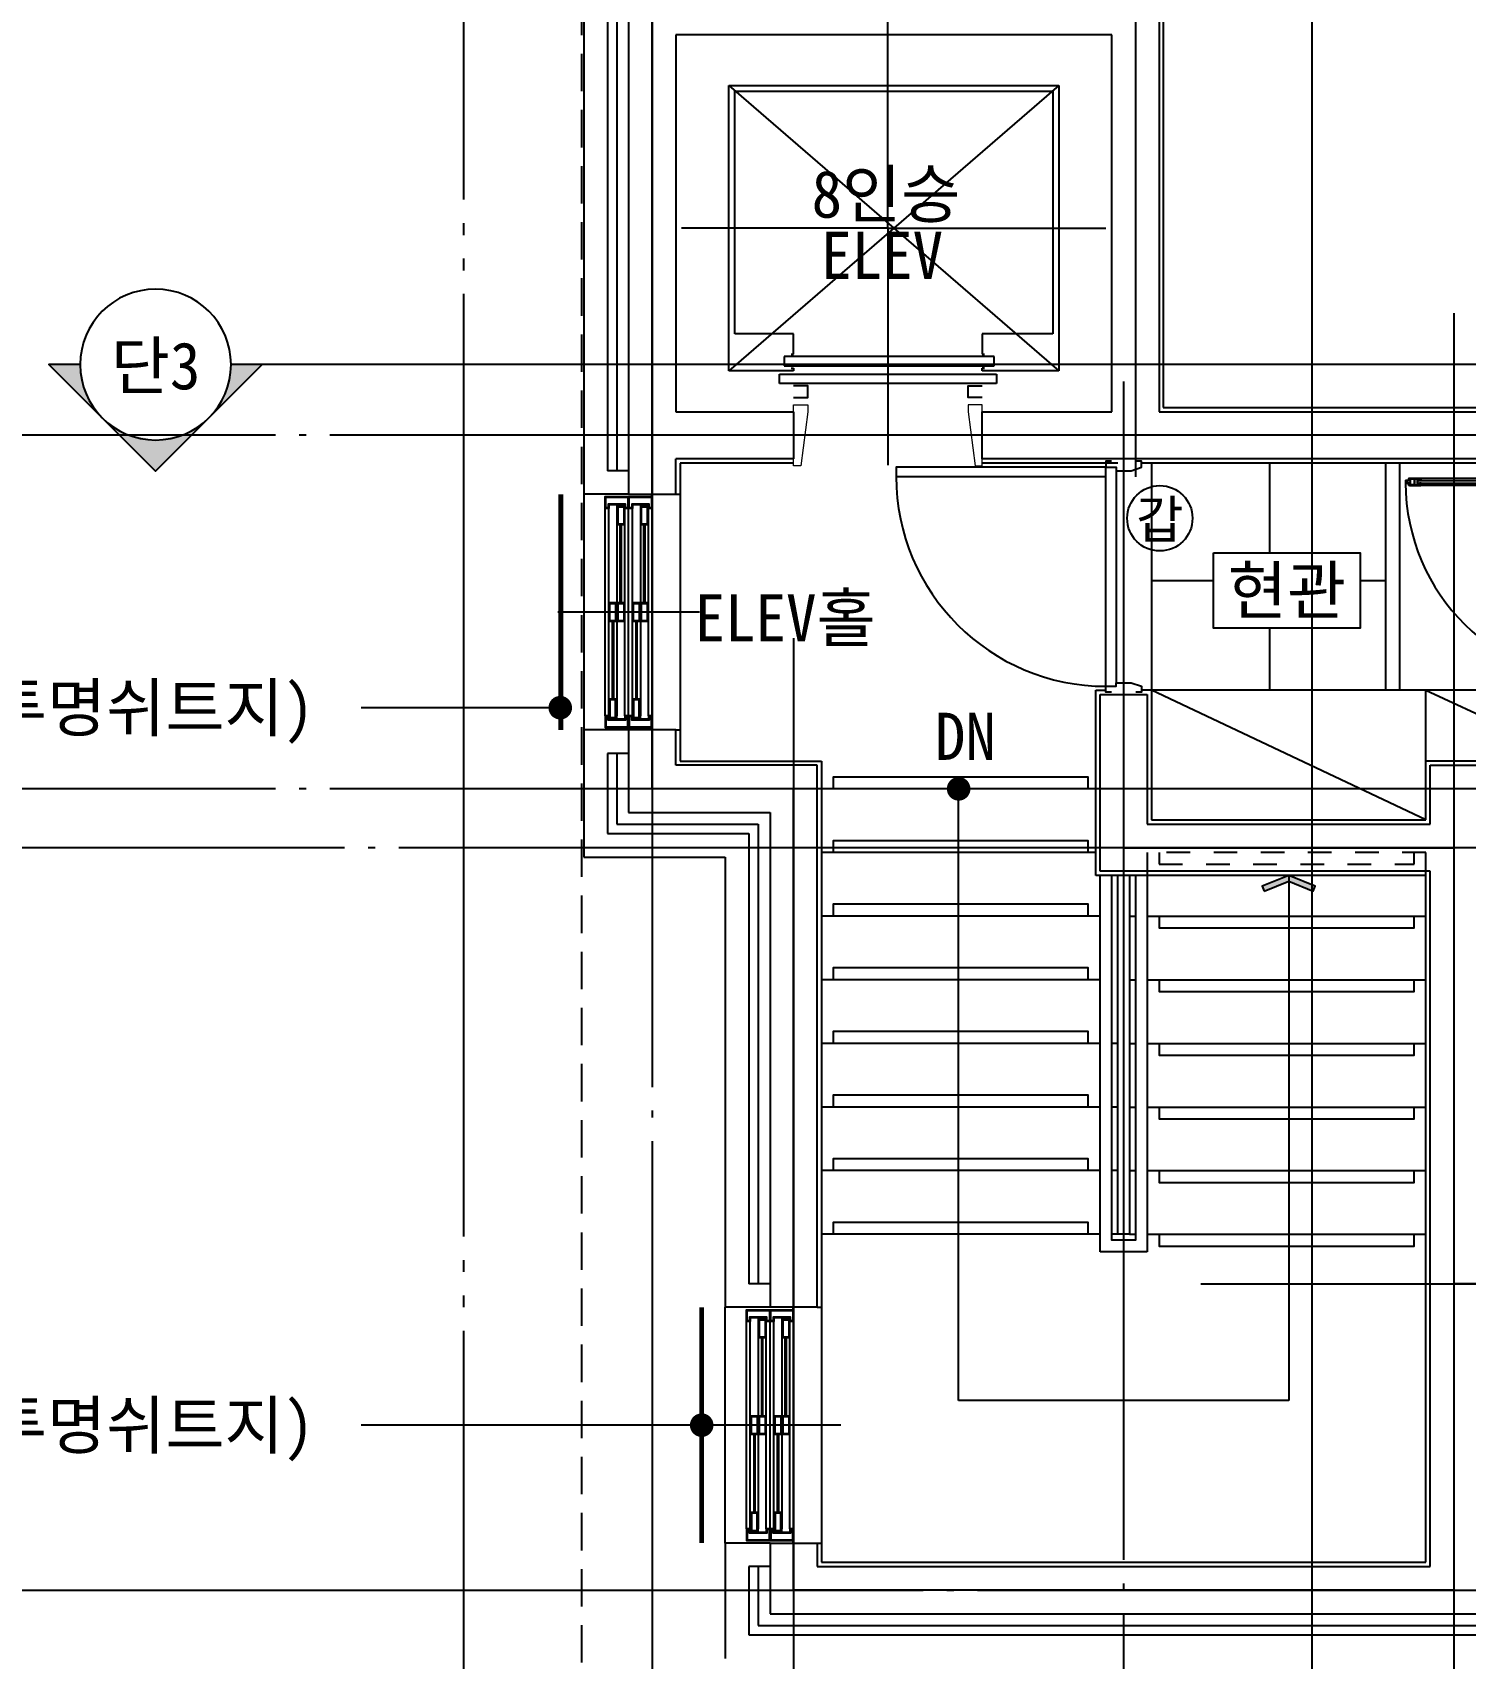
# Model space of a CAD drawing. Header units: millimetres. Extents: x 0 to 42050, y 0 to 29700.
# Drawn here: x 9407 to 15485, y 12464 to 19363 of the extents above; entities that cross this region are included whole.
import ezdxf
from ezdxf.enums import TextEntityAlignment as Align

# ---------------------------------------------------------------- set-up
doc = ezdxf.new("R2010")
doc.units = ezdxf.units.MM
doc.header["$LTSCALE"] = 100
for name, pattern in [('CEN', [52.3, 50, -1, 0.3, -1]), ('DIV', [44, 40, -1, 0.5, -1, 0.5, -1]), ('HID', [2, 1, -1]), ('HIDDEN', [2, 1, -1]), ('HIDDEN2', [4.7625, 3.175, -1.5875])]:
    doc.linetypes.add(name, pattern=pattern)
for name, color, linetype in [('1-세부분할', 6, 'Continuous'), ('2SEC', 2, 'Continuous'), ('CEN', 1, 'CEN'), ('COL', 2, 'Continuous'), ('COR', 4, 'Continuous'), ('DOOR', 4, 'Continuous'), ('DOOR-S', 3, 'Continuous'), ('ELE-2', 8, 'Continuous'), ('ETC', 6, 'Continuous'), ('FIN', 6, 'Continuous'), ('HAT', 8, 'Continuous'), ('LAND', 2, 'DIV'), ('ms_sb-건축한계선', 5, 'HIDDEN'), ('RXANNOT', 6, 'Continuous'), ('RXDOOR', 6, 'Continuous'), ('RXLEADER', 7, 'Continuous'), ('TEXT', 3, 'Continuous'), ('WAL', 3, 'Continuous'), ('WID', 4, 'Continuous'), ('WID-S', 3, 'Continuous'), ('글씨', 3, 'Continuous'), ('단열재', 8, 'Continuous'), ('마감선', 8, 'Continuous'), ('해치-1', 8, 'Continuous')]:
    doc.layers.add(name, color=color, linetype=linetype)
doc.layers.add('_ELEV', color=4, linetype='Continuous', lineweight=0)
doc.layers.add('DEFPOINT', color=171, linetype='Continuous', plot=False)
doc.styles.add('굴림체', font='')
doc.styles.get('굴림체').set_extended_font_data('GulimChe')

# ---------------------------------------------------------------- blocks, each defined once
blk = doc.blocks.new('1000문WELKJWLT')
at = {"layer": 'RXDOOR'}
blk.add_lwpolyline([(485, 0), (485, 890), (445, 890), (445, 0)], close=True, dxfattribs=at)
for points in [[(-470, -24), (-470, 0), (-445, 0), (-445, -43), (-430, -43), (-430, -107), (-445, -150), (-470, -150), (-470, -126)], [(510, -24), (510, 0), (485, 0), (485, -43), (470, -43), (470, -107), (485, -150), (510, -150), (510, -126)]]:
    blk.add_lwpolyline(points, dxfattribs=at)
at = {"layer": 'RXDOOR', "color": 7}
blk.add_arc((445, 0), 890, 90, 180, dxfattribs=at)
at = {"layer": '해치-1'}
for p, q in [((-445, 0), (445, 0)), ((470, -43), (-430, -43))]:
    blk.add_line(p, q, dxfattribs=at)
blk = doc.blocks.new('ertkjelrky')
at = {"layer": 'LAND'}
blk.add_lwpolyline([(17000, -3535.5), (13464.5, 0), (0, 0), (0, -15435.6), (0, -16083), (17000, -16083)], close=True, dxfattribs=at)
at = {"layer": 'ms_sb-건축한계선', "linetype": 'HIDDEN2', "ltscale": 0.5}
blk.add_lwpolyline([(500, -1000), (500, -15583), (16000, -15583)], dxfattribs=at)
blk = doc.blocks.new('*B69', base_point=(12245.2, 13453.7))
at = {"layer": 'RXLEADER', "color": 6}
blk.add_lwpolyline([(12195.2, 13453.7), (10800.9, 13453.7)], dxfattribs=at)
at = {"layer": 'RXLEADER', "color": 6, "const_width": 50}
blk.add_lwpolyline([(12270.2, 13453.7, 1), (12220.2, 13453.7, 1)], format="xyb", close=True, dxfattribs=at)
at = {"layer": 'RXANNOT', "color": 3, "style": '굴림체'}
blk.add_text('차면시설(불투명쉬트지)', height=200, dxfattribs=at).set_placement((10600.9, 13453.7), align=Align.MIDDLE_RIGHT)
blk = doc.blocks.new('*B70', base_point=(11645.2, 16498))
at = {"layer": 'RXLEADER', "color": 6}
blk.add_lwpolyline([(11595.2, 16498), (10800.9, 16498)], dxfattribs=at)
at = {"layer": 'RXLEADER', "color": 6, "const_width": 50}
blk.add_lwpolyline([(11670.2, 16498, 1), (11620.2, 16498, 1)], format="xyb", close=True, dxfattribs=at)
at = {"layer": 'RXANNOT', "color": 3, "style": '굴림체'}
blk.add_text('차면시설(불투명쉬트지)', height=200, dxfattribs=at).set_placement((10600.9, 16498), align=Align.MIDDLE_RIGHT)
blk = doc.blocks.new('sdfsfxvc')
at = {"layer": 'ELE-2'}
for p, q in [((76685.2, 13013.7), (76685.2, 13893.7)), ((76701.2, 13013.7), (76701.2, 13893.7)), ((76735.2, 13893.7), (76735.2, 13013.7)), ((76769.2, 13013.7), (76769.2, 13893.7)), ((76785.2, 13013.7), (76785.2, 13893.7)), ((76785.2, 13013.7), (76785.2, 13893.7)), ((76801.2, 13013.7), (76801.2, 13893.7)), ((76835.2, 13893.7), (76835.2, 13013.7)), ((76869.2, 13013.7), (76869.2, 13893.7)), ((76885.2, 13013.7), (76885.2, 13893.7)), ((77085.2, 13453.7), (76485.2, 13453.7))]:
    blk.add_line(p, q, dxfattribs=at)
at = {"layer": 'FIN'}
for centre in [(76888, 13948.7), (76888, 12958.7)]:
    blk.add_arc(centre, 5.74, 119.36498, 240.63502, dxfattribs=at)
at = {"layer": 'WID'}
for p, q in [((76749.7, 13493.7), (76749.7, 13823.7)), ((76754.7, 13493.7), (76754.7, 13823.7)), ((76849.7, 13493.7), (76849.7, 13823.7)), ((76854.7, 13493.7), (76854.7, 13823.7)), ((76715.7, 13413.7), (76715.7, 13083.7)), ((76720.7, 13413.7), (76720.7, 13083.7)), ((76815.7, 13413.7), (76815.7, 13083.7)), ((76820.7, 13413.7), (76820.7, 13083.7))]:
    blk.add_line(p, q, dxfattribs=at)
at = {"layer": 'WID-S'}
for p, q in [((76735.2, 13908.7), (76735.2, 13893.7)), ((76835.2, 13908.7), (76835.2, 13893.7)), ((76735.2, 12998.7), (76735.2, 13013.7)), ((76835.2, 12998.7), (76835.2, 13013.7))]:
    blk.add_line(p, q, dxfattribs=at)
for points in [[(76701.2, 13893.7), (76685.2, 13893.7), (76685.2, 13893.7), (76685.2, 13893.7), (76685.2, 13893.7), (76685.2, 13893.7), (76685.2, 13943.7), (76685.2, 13943.7), (76685.2, 13943.7), (76685.2, 13943.7), (76685.2, 13943.7), (76785.2, 13943.7), (76785.2, 13893.7), (76769.2, 13893.7), (76769.2, 13908.7), (76701.2, 13908.7)], [(76698.2, 13896.7), (76688.2, 13896.7), (76688.2, 13896.7), (76688.2, 13896.7), (76688.2, 13896.7), (76688.2, 13896.7), (76688.2, 13940.7), (76688.2, 13940.7), (76688.2, 13940.7), (76688.2, 13940.7), (76688.2, 13940.7), (76782.2, 13940.7), (76782.2, 13896.7), (76772.2, 13896.7), (76772.2, 13911.7), (76698.2, 13911.7)], [(76801.2, 13893.7), (76785.2, 13893.7), (76785.2, 13893.7), (76785.2, 13893.7), (76785.2, 13893.7), (76785.2, 13893.7), (76785.2, 13943.7), (76785.2, 13943.7), (76785.2, 13943.7), (76785.2, 13943.7), (76785.2, 13943.7), (76885.2, 13943.7), (76885.2, 13893.7), (76869.2, 13893.7), (76869.2, 13908.7), (76801.2, 13908.7)], [(76798.2, 13896.7), (76788.2, 13896.7), (76788.2, 13896.7), (76788.2, 13896.7), (76788.2, 13896.7), (76788.2, 13896.7), (76788.2, 13940.7), (76788.2, 13940.7), (76788.2, 13940.7), (76788.2, 13940.7), (76788.2, 13940.7), (76882.2, 13940.7), (76882.2, 13896.7), (76872.2, 13896.7), (76872.2, 13911.7), (76798.2, 13911.7)], [(76767.2, 13823.7), (76737.2, 13823.7), (76737.2, 13903.7), (76767.2, 13903.7)], [(76764.2, 13826.7), (76740.2, 13826.7), (76740.2, 13900.7), (76764.2, 13900.7)], [(76867.2, 13823.7), (76837.2, 13823.7), (76837.2, 13903.7), (76867.2, 13903.7)], [(76864.2, 13826.7), (76840.2, 13826.7), (76840.2, 13900.7), (76864.2, 13900.7)], [(76733.2, 13413.7), (76703.2, 13413.7), (76703.2, 13493.7), (76733.2, 13493.7)], [(76730.2, 13416.7), (76706.2, 13416.7), (76706.2, 13490.7), (76730.2, 13490.7)], [(76767.2, 13413.7), (76737.2, 13413.7), (76737.2, 13493.7), (76767.2, 13493.7)], [(76764.2, 13416.7), (76740.2, 13416.7), (76740.2, 13490.7), (76764.2, 13490.7)], [(76833.2, 13413.7), (76803.2, 13413.7), (76803.2, 13493.7), (76833.2, 13493.7)], [(76830.2, 13416.7), (76806.2, 13416.7), (76806.2, 13490.7), (76830.2, 13490.7)], [(76867.2, 13413.7), (76837.2, 13413.7), (76837.2, 13493.7), (76867.2, 13493.7)], [(76864.2, 13416.7), (76840.2, 13416.7), (76840.2, 13490.7), (76864.2, 13490.7)], [(76733.2, 13083.7), (76703.2, 13083.7), (76703.2, 13003.7), (76733.2, 13003.7)], [(76730.2, 13080.7), (76706.2, 13080.7), (76706.2, 13006.7), (76730.2, 13006.7)], [(76833.2, 13083.7), (76803.2, 13083.7), (76803.2, 13003.7), (76833.2, 13003.7)], [(76830.2, 13080.7), (76806.2, 13080.7), (76806.2, 13006.7), (76830.2, 13006.7)], [(76701.2, 13013.7), (76685.2, 13013.7), (76685.2, 13013.7), (76685.2, 13013.7), (76685.2, 13013.7), (76685.2, 13013.7), (76685.2, 12963.7), (76685.2, 12963.7), (76685.2, 12963.7), (76685.2, 12963.7), (76685.2, 12963.7), (76785.2, 12963.7), (76785.2, 13013.7), (76769.2, 13013.7), (76769.2, 12998.7), (76701.2, 12998.7)], [(76698.2, 13010.7), (76688.2, 13010.7), (76688.2, 13010.7), (76688.2, 13010.7), (76688.2, 13010.7), (76688.2, 13010.7), (76688.2, 12966.7), (76688.2, 12966.7), (76688.2, 12966.7), (76688.2, 12966.7), (76688.2, 12966.7), (76782.2, 12966.7), (76782.2, 13010.7), (76772.2, 13010.7), (76772.2, 12995.7), (76698.2, 12995.7)], [(76801.2, 13013.7), (76785.2, 13013.7), (76785.2, 13013.7), (76785.2, 13013.7), (76785.2, 13013.7), (76785.2, 13013.7), (76785.2, 12963.7), (76785.2, 12963.7), (76785.2, 12963.7), (76785.2, 12963.7), (76785.2, 12963.7), (76885.2, 12963.7), (76885.2, 13013.7), (76869.2, 13013.7), (76869.2, 12998.7), (76801.2, 12998.7)], [(76798.2, 13010.7), (76788.2, 13010.7), (76788.2, 13010.7), (76788.2, 13010.7), (76788.2, 13010.7), (76788.2, 13010.7), (76788.2, 12966.7), (76788.2, 12966.7), (76788.2, 12966.7), (76788.2, 12966.7), (76788.2, 12966.7), (76882.2, 12966.7), (76882.2, 13010.7), (76872.2, 13010.7), (76872.2, 12995.7), (76798.2, 12995.7)]]:
    blk.add_lwpolyline(points, close=True, dxfattribs=at)
blk = doc.blocks.new('단면표시')
at = {"layer": '2SEC', "color": 2}
blk.add_lwpolyline([(54172.2, 16193.6), (54061.8, 16193.6), (54438.9, 16570.7), (54816, 16193.6), (54705.6, 16193.6)], dxfattribs=at)
blk.add_circle((54438.9, 16193.6), 266.7, dxfattribs=at)
for points in [[(54438.9, 16460.3), (54438.9, 16570.7), (54336.9, 16440), (54250.4, 16382.2)], [(54438.9, 16460.3), (54438.9, 16570.7), (54541, 16440), (54627.5, 16382.2)], [(54172.2, 16193.6), (54061.8, 16193.6), (54192.5, 16295.6), (54250.4, 16382.2)], [(54705.6, 16193.6), (54816, 16193.6), (54685.3, 16295.6), (54627.5, 16382.2)]]:
    blk.add_solid(points, dxfattribs=at)
blk = doc.blocks.new('eksdua')
at = {"layer": '2SEC'}
blk.add_line((15176.1, 0), (-4586.6, 0), dxfattribs=at)
blk.add_lwpolyline([(0, -12097.9), (0, 7164.8), (-479.4, 7164.8), (0, 6930.1)], dxfattribs=at)
at = {"layer": '2SEC', "xscale": -1.200000000004365, "yscale": 1.200000000000727, "zscale": 1.199999999999999, "rotation": 180}
blk.add_blockref('단면표시', (-70233.3, 19432.3), dxfattribs=at)
at = {"layer": 'RXANNOT', "color": 3, "style": '굴림체'}
blk.add_text('단3', height=200, dxfattribs=at).set_placement((-4906.6, 0), align=Align.MIDDLE)

msp = doc.modelspace()

# ---------------------------------------------------------------- hatches: boundary and pattern name
at = {"layer": 'ETC'}
msp.add_hatch(color=256, dxfattribs=at).paths.add_polyline_path([(14839.4, 15719.8), (14847.7, 15740.7), (14735.2, 15785.7), (14622.7, 15740.7), (14631.1, 15719.8), (14735.2, 15761.5)])

# ---------------------------------------------------------------- linework, layer by layer
for p, q in [((15967.2, 16571.7), (14153.2, 16571.7)), ((15317.2, 16021.7), (14153.2, 16571.7)), ((15317.2, 16271.7), (15317.2, 16571.7)), ((15317.2, 16571.7), (15967.2, 16271.7))]:
    msp.add_line(p, q)
msp.add_lwpolyline([(12035.2, 19453.7), (14085.2, 19453.7), (14085.2, 17653.7), (14035.2, 17653.7), (14035.2, 15903.7), (15435.2, 15903.7), (15435.2, 14053.7)])
at = {"color": 10, "linetype": 'HID', "const_width": 20}
for points in [[(11647.7, 16403.7), (11647.7, 17403.7)], [(12245.2, 12953.7), (12245.2, 13953.7)]]:
    msp.add_lwpolyline(points, dxfattribs=at)
at = {"layer": '1-세부분할'}
for p, q in [((13035.2, 18532.7), (13035.2, 19538.7)), ((12360.2, 17926.7), (12360.2, 19138.7)), ((12360.2, 19138.7), (13760.2, 17926.7)), ((13760.2, 19138.7), (12360.2, 17926.7)), ((12360.2, 19138.7), (13760.2, 19138.7)), ((12385.2, 18083.7), (12385.2, 19113.7)), ((12385.2, 19113.7), (13735.2, 19113.7)), ((13735.2, 19113.7), (13735.2, 18083.7)), ((13760.2, 19138.7), (13760.2, 17926.7)), ((13035.2, 18532.7), (12160.2, 18532.7)), ((13035.2, 18532.7), (13035.2, 17526.7)), ((13035.2, 18532.7), (13960.2, 18532.7)), ((12635.2, 18083.7), (12385.2, 18083.7)), ((12635.2, 17998.7), (12635.2, 18083.7)), ((13435.2, 18083.7), (13435.2, 17998.7)), ((13735.2, 18083.7), (13435.2, 18083.7)), ((12595.2, 17988.7), (12595.2, 17948.7)), ((13485.2, 17988.7), (12595.2, 17988.7)), ((12595.2, 17948.7), (13485.2, 17948.7)), ((12625.2, 17998.7), (12635.2, 17998.7)), ((12625.2, 17938.7), (12635.2, 17938.7)), ((12635.2, 17938.7), (12635.2, 17926.7)), ((13435.2, 17998.7), (13445.2, 17998.7)), ((13435.2, 17938.7), (13445.2, 17938.7)), ((13445.2, 17938.7), (13435.2, 17938.7)), ((13435.2, 17926.7), (13435.2, 17938.7)), ((13485.2, 17948.7), (13485.2, 17988.7)), ((12635.2, 17926.7), (12360.2, 17926.7)), ((12575.2, 17873.7), (12575.2, 17913.7)), ((12575.2, 17913.7), (13495.2, 17913.7)), ((13495.2, 17873.7), (12575.2, 17873.7)), ((13760.2, 17926.7), (13435.2, 17926.7)), ((13495.2, 17913.7), (13495.2, 17873.7))]:
    msp.add_line(p, q, dxfattribs=at)
for points in [[(12635.2, 17813.7), (12695.2, 17813.7), (12695.2, 17863.7), (12635.2, 17863.7)], [(13435.2, 17813.7), (13375.2, 17813.7), (13375.2, 17863.7), (13435.2, 17863.7)]]:
    msp.add_lwpolyline(points, dxfattribs=at)
at = {"layer": '_ELEV'}
for points in [[(12635.2, 17783.7), (12695.2, 17783.7), (12695.2, 17753.7), (12665.2, 17523.7), (12635.2, 17523.7)], [(13435.2, 17783.7), (13375.2, 17783.7), (13375.2, 17753.7), (13405.2, 17523.7), (13435.2, 17523.7)]]:
    msp.add_lwpolyline(points, close=True, dxfattribs=at)
at = {"layer": 'CEN'}
for p, q in [((31357.6, 17653.7), (8185.2, 17653.7)), ((31357.6, 16153.7), (8185.2, 16153.7)), ((15960.4, 15903.7), (8185.2, 15903.7)), ((14361.9, 14053.7), (31357.6, 14053.7)), ((8185.2, 12753.7), (31357.6, 12753.7))]:
    msp.add_line(p, q, dxfattribs=at)
for points in [[(12035.2, 25118.5), (12035.2, 5302.5)], [(12035.2, 25118.5), (12035.2, 5302.5)], [(14085.2, 25118.5), (14085.2, 17477.6)], [(15435.2, 18172.2), (15435.2, 5302.5)], [(14035.2, 17882.2), (14035.2, 5302.5)], [(12635.2, 16792.7), (12635.2, 5302.5)]]:
    msp.add_lwpolyline(points, dxfattribs=at)
at = {"layer": 'COL'}
for p, q in [((11935.2, 21353.7), (11935.2, 17403.7)), ((14185.2, 19553.7), (14185.2, 17753.7)), ((13985.2, 19353.7), (12135.2, 19353.7)), ((12135.2, 19353.7), (12135.2, 17753.7)), ((13985.2, 17753.7), (13985.2, 19353.7)), ((12135.2, 17753.7), (12635.2, 17753.7)), ((12635.2, 17753.7), (12635.2, 17553.7)), ((13435.2, 17553.7), (13435.2, 17753.7)), ((13435.2, 17753.7), (13985.2, 17753.7)), ((14185.2, 17753.7), (16560.2, 17753.7)), ((12635.2, 17553.7), (12135.2, 17553.7)), ((12135.2, 17403.7), (12135.2, 17553.7)), ((16560.2, 17553.7), (13435.2, 17553.7)), ((11935.2, 17403.7), (12135.2, 17403.7)), ((13935.2, 15803.7), (13935.2, 16553.7)), ((13935.2, 16553.7), (14135.2, 16553.7)), ((14135.2, 16553.7), (14135.2, 16003.7)), ((12135.2, 16403.7), (11935.2, 16403.7)), ((11935.2, 16403.7), (11935.2, 16053.7)), ((12135.2, 16253.7), (12135.2, 16403.7)), ((12735.2, 16253.7), (12135.2, 16253.7)), ((12735.2, 13953.7), (12735.2, 16253.7)), ((15335.2, 16003.7), (15335.2, 16253.7)), ((15335.2, 16253.7), (16285.2, 16253.7)), ((11935.2, 16053.7), (12535.2, 16053.7)), ((12535.2, 16053.7), (12535.2, 13953.7)), ((14135.2, 16003.7), (15335.2, 16003.7)), ((15335.2, 15803.7), (13935.2, 15803.7)), ((15335.2, 12853.7), (15335.2, 15803.7)), ((12735.2, 13953.7), (12535.2, 13953.7)), ((12535.2, 12953.7), (12735.2, 12953.7)), ((12535.2, 12953.7), (12535.2, 12653.7)), ((12735.2, 12953.7), (12735.2, 12853.7)), ((12735.2, 12853.7), (15335.2, 12853.7)), ((12535.2, 12653.7), (16360.2, 12653.7))]:
    msp.add_line(p, q, dxfattribs=at)
at = {"layer": 'COR'}
for p, q in [((13917.2, 16153.7), (12753.2, 16153.7)), ((13917.2, 15883.7), (12753.2, 15883.7)), ((14135.2, 15883.7), (14135.2, 15803.7)), ((15317.2, 15785.7), (15317.2, 15883.7)), ((14135.2, 15803.7), (14135.2, 14188.7)), ((13935.2, 14188.7), (13935.2, 15785.7)), ((13935.2, 15613.7), (12753.2, 15613.7)), ((14060.2, 15613.7), (14085.2, 15613.7)), ((14135.2, 15613.7), (15317.2, 15613.7)), ((13935.2, 15343.7), (12753.2, 15343.7)), ((14060.2, 15343.7), (14085.2, 15343.7)), ((14135.2, 15343.7), (15317.2, 15343.7)), ((13935.2, 15073.7), (12753.2, 15073.7)), ((14010.2, 15073.7), (13985.2, 15073.7)), ((14060.2, 15073.7), (14085.2, 15073.7)), ((14135.2, 15073.7), (15317.2, 15073.7)), ((13935.2, 14803.7), (12753.2, 14803.7)), ((14010.2, 14803.7), (13985.2, 14803.7)), ((14060.2, 14803.7), (14085.2, 14803.7)), ((14135.2, 14803.7), (15317.2, 14803.7)), ((13935.2, 14533.7), (12753.2, 14533.7)), ((14010.2, 14533.7), (13985.2, 14533.7)), ((14060.2, 14533.7), (14085.2, 14533.7)), ((14135.2, 14533.7), (15317.2, 14533.7)), ((13935.2, 14263.7), (12753.2, 14263.7)), ((14010.2, 14263.7), (13985.2, 14263.7)), ((14060.2, 14263.7), (14085.2, 14263.7)), ((14135.2, 14263.7), (15317.2, 14263.7)), ((14135.2, 14188.7), (13935.2, 14188.7))]:
    msp.add_line(p, q, dxfattribs=at)
at = {"layer": 'COR', "linetype": 'HID'}
msp.add_line((15317.2, 15883.7), (14135.2, 15883.7), dxfattribs=at)
at = {"layer": 'COR'}
for points in [[(14085.2, 15785.7), (14085.2, 14238.7), (13985.2, 14238.7), (13985.2, 15785.7)], [(14060.2, 15785.7), (14060.2, 14263.7), (14010.2, 14263.7), (14010.2, 15785.7)]]:
    msp.add_lwpolyline(points, dxfattribs=at)
at = {"layer": 'DEFPOINT'}
msp.add_lwpolyline([(26835.2, 17653.7), (25335.2, 17653.7), (25335.2, 14053.7), (15435.2, 14053.7), (15435.2, 12753.7), (12635.2, 12753.7), (12635.2, 16153.7), (12035.2, 16153.7), (12035.2, 21253.7), (24035.2, 21253.7), (26835.2, 18453.7)], close=True, dxfattribs=at)
at = {"layer": 'DOOR'}
for p, q in [((15282.7, 17462.2), (16072.7, 17462.2)), ((15282.7, 17450.2), (16072.7, 17450.2))]:
    msp.add_line(p, q, dxfattribs=at)
msp.add_arc((16085.2, 17456.2), 854.5, 180.28183, 270, dxfattribs=at)
at = {"layer": 'DOOR-S'}
for points in [[(15250.7, 17462.2), (15232.7, 17462.2, 0.414214), (15230.7, 17460.2), (15230.7, 17458.2), (15231.7, 17458.2), (15231.7, 17458.2, -0.414214), (15233.7, 17460.2), (15234.7, 17460.2), (15234.7, 17452.2), (15233.7, 17452.2, -0.414214), (15231.7, 17454.2), (15230.7, 17454.2), (15230.7, 17452.2, 0.414214), (15232.7, 17450.2), (15250.7, 17450.2)], [(15290.7, 17448.7), (15296.2, 17448.7), (15296.2, 17443.2, -0.414214), (15295.7, 17442.7), (15247.7, 17442.7, -0.414214), (15244.2, 17446.2), (15244.2, 17448.7), (15249.7, 17448.7), (15249.7, 17450.2), (15242.7, 17450.2), (15242.7, 17446.2, 0.414214), (15247.7, 17441.2), (15295.7, 17441.2, 0.414214), (15297.7, 17443.2), (15297.7, 17450.2), (15290.7, 17450.2), (15290.7, 17447.7), (15295.2, 17447.7), (15295.2, 17443.7), (15282.7, 17443.7), (15282.7, 17447.7), (15287.7, 17447.7), (15287.7, 17448.7), (15282.7, 17448.7), (15282.7, 17463.7), (15287.7, 17463.7), (15287.7, 17464.7), (15282.7, 17464.7), (15282.7, 17468.7), (15295.2, 17468.7), (15295.2, 17464.7), (15290.7, 17464.7), (15290.7, 17462.2), (15297.7, 17462.2), (15297.7, 17469.2, 0.414214), (15295.7, 17471.2), (15247.7, 17471.2, 0.414214), (15242.7, 17466.2), (15242.7, 17462.2), (15249.7, 17462.2), (15249.7, 17463.7), (15244.2, 17463.7), (15244.2, 17466.2, -0.414214), (15247.7, 17469.7), (15295.7, 17469.7, -0.414214), (15296.2, 17469.2), (15296.2, 17463.7), (15290.7, 17463.7)], [(15248.7, 17463.7), (15248.7, 17464.7), (15245.2, 17464.7), (15245.2, 17466.2, -0.414214), (15247.7, 17468.7), (15267.7, 17468.7), (15267.7, 17443.7), (15247.7, 17443.7, -0.414214), (15245.2, 17446.2), (15245.2, 17447.7), (15248.7, 17447.7), (15248.7, 17448.7)]]:
    msp.add_lwpolyline(points, format="xyb", dxfattribs=at)
for points in [[(15250.7, 17460.2), (15236.7, 17460.2), (15236.7, 17452.2), (15250.7, 17452.2)], [(15231.7, 17454.2), (15231.7, 17454.2)]]:
    msp.add_lwpolyline(points, dxfattribs=at)
for points in [[(15247.7, 17467.7), (15250.7, 17467.7), (15250.7, 17444.7), (15247.7, 17444.7), (15247.7, 17443.7), (15251.7, 17443.7), (15251.7, 17468.7), (15247.7, 17468.7)], [(15281.7, 17468.7), (15268.7, 17468.7), (15268.7, 17443.7), (15281.7, 17443.7)]]:
    msp.add_lwpolyline(points, close=True, dxfattribs=at)
at = {"layer": 'ELE-2'}
for p, q in [((16059.7, 17471.2), (15295.7, 17471.2)), ((11745.2, 17403.7), (11745.2, 16403.7)), ((16059.7, 17441.2), (15295.7, 17441.2)), ((11835.2, 16463.7), (11835.2, 17343.7)), ((11851.2, 16463.7), (11851.2, 17343.7)), ((11885.2, 17343.7), (11885.2, 16463.7)), ((11919.2, 16463.7), (11919.2, 17343.7)), ((11935.2, 16463.7), (11935.2, 17343.7)), ((11935.2, 16463.7), (11935.2, 17343.7)), ((11951.2, 16463.7), (11951.2, 17343.7)), ((11985.2, 17343.7), (11985.2, 16463.7)), ((12019.2, 16463.7), (12019.2, 17343.7)), ((12035.2, 16463.7), (12035.2, 17343.7)), ((12235.2, 16903.7), (11635.2, 16903.7)), ((12345.2, 12953.7), (12345.2, 13953.7))]:
    msp.add_line(p, q, dxfattribs=at)
for points in [[(13885.2, 16153.7), (13885.2, 16203.7), (12803.2, 16203.7), (12803.2, 16153.7)], [(13885.2, 15883.7), (13885.2, 15933.7), (12803.2, 15933.7), (12803.2, 15883.7)], [(13885.2, 15613.7), (13885.2, 15663.7), (12803.2, 15663.7), (12803.2, 15613.7)], [(14185.2, 15613.7), (14185.2, 15563.7), (15267.2, 15563.7), (15267.2, 15613.7)], [(13885.2, 15343.7), (13885.2, 15393.7), (12803.2, 15393.7), (12803.2, 15343.7)], [(14185.2, 15343.7), (14185.2, 15293.7), (15267.2, 15293.7), (15267.2, 15343.7)], [(13885.2, 15073.7), (13885.2, 15123.7), (12803.2, 15123.7), (12803.2, 15073.7)], [(14185.2, 15073.7), (14185.2, 15023.7), (15267.2, 15023.7), (15267.2, 15073.7)], [(13885.2, 14803.7), (13885.2, 14853.7), (12803.2, 14853.7), (12803.2, 14803.7)], [(14185.2, 14803.7), (14185.2, 14753.7), (15267.2, 14753.7), (15267.2, 14803.7)], [(13885.2, 14533.7), (13885.2, 14583.7), (12803.2, 14583.7), (12803.2, 14533.7)], [(14185.2, 14533.7), (14185.2, 14483.7), (15267.2, 14483.7), (15267.2, 14533.7)], [(13885.2, 14263.7), (13885.2, 14313.7), (12803.2, 14313.7), (12803.2, 14263.7)], [(14185.2, 14263.7), (14185.2, 14213.7), (15267.2, 14213.7), (15267.2, 14263.7)]]:
    msp.add_lwpolyline(points, dxfattribs=at)
at = {"layer": 'ELE-2', "linetype": 'HID'}
msp.add_lwpolyline([(14185.2, 15883.7), (14185.2, 15833.7), (15267.2, 15833.7), (15267.2, 15883.7)], dxfattribs=at)
at = {"layer": 'ETC'}
for p, q in [((13335.2, 13558.7), (13335.2, 16153.7)), ((14735.2, 15785.7), (14735.2, 13558.7)), ((14735.2, 13558.7), (13335.2, 13558.7))]:
    msp.add_line(p, q, dxfattribs=at)
at = {"layer": 'ETC', "color": 6}
msp.add_lwpolyline([(14417, 17155.7), (15038.3, 17155.7), (15038.3, 16835.7), (14417, 16835.7)], close=True, dxfattribs=at)
at = {"layer": 'ETC', "const_width": 50}
msp.add_lwpolyline([(13310.2, 16153.7, -1), (13360.2, 16153.7, -1)], format="xyb", close=True, dxfattribs=at)
at = {"layer": 'ETC'}
msp.add_lwpolyline([(14631.1, 15719.8), (14735.2, 15761.5), (14839.4, 15719.8), (14847.7, 15740.7), (14735.2, 15785.7), (14622.7, 15740.7)], close=True, dxfattribs=at)
at = {"layer": 'FIN'}
for centre, radius, start, end in [((12038, 17398.7), 5.74, 119.36498, 240.63502), ((12037.9, 16408.7), 5.67, 118.07249, 241.92751)]:
    msp.add_arc(centre, radius, start, end, dxfattribs=at)
at = {"layer": 'HAT'}
for p, q in [((15147.2, 16571.7), (15147.2, 17535.7)), ((15207.2, 16571.7), (15207.2, 17535.7)), ((14035.2, 17403.7), (14036, 17403.7))]:
    msp.add_line(p, q, dxfattribs=at)
at = {"layer": 'RXANNOT'}
msp.add_circle((14188.7, 17301.6), 138.5, dxfattribs=at)
at = {"layer": 'WAL'}
for p, q in [((11745.2, 21543.7), (11745.2, 17403.7)), ((11845.2, 21443.7), (11845.2, 17503.7)), ((11935.2, 17503.7), (11845.2, 17503.7)), ((11935.2, 17403.7), (11745.2, 17403.7)), ((11745.2, 16403.7), (11745.2, 15863.7)), ((11935.2, 16403.7), (11745.2, 16403.7)), ((11845.2, 16303.7), (11845.2, 15963.7)), ((11935.2, 16303.7), (11845.2, 16303.7)), ((11845.2, 15963.7), (12445.2, 15963.7)), ((12445.2, 15963.7), (12445.2, 14053.7)), ((11745.2, 15863.7), (12345.2, 15863.7)), ((12345.2, 15863.7), (12345.2, 13953.7)), ((12535.2, 14053.7), (12445.2, 14053.7)), ((12535.2, 13953.7), (12345.2, 13953.7)), ((12345.2, 12953.7), (12345.2, 12463.7)), ((12535.2, 12953.7), (12345.2, 12953.7)), ((12445.2, 12853.7), (12445.2, 12563.7)), ((12535.2, 12853.7), (12445.2, 12853.7)), ((12445.2, 12563.7), (16260.2, 12563.7))]:
    msp.add_line(p, q, dxfattribs=at)
at = {"layer": 'WID'}
for p, q in [((11899.7, 16943.7), (11899.7, 17273.7)), ((11904.7, 16943.7), (11904.7, 17273.7)), ((11999.7, 16943.7), (11999.7, 17273.7)), ((12004.7, 16943.7), (12004.7, 17273.7)), ((11865.7, 16863.7), (11865.7, 16533.7)), ((11870.7, 16863.7), (11870.7, 16533.7)), ((11965.7, 16863.7), (11965.7, 16533.7)), ((11970.7, 16863.7), (11970.7, 16533.7))]:
    msp.add_line(p, q, dxfattribs=at)
at = {"layer": 'WID-S'}
for p, q in [((11885.2, 17358.7), (11885.2, 17343.7)), ((11985.2, 17358.7), (11985.2, 17343.7)), ((11885.2, 16448.7), (11885.2, 16463.7)), ((11985.2, 16448.7), (11985.2, 16463.7))]:
    msp.add_line(p, q, dxfattribs=at)
for points in [[(11851.2, 17343.7), (11835.2, 17343.7), (11835.2, 17343.7), (11835.2, 17343.7), (11835.2, 17343.7), (11835.2, 17343.7), (11835.2, 17393.7), (11835.2, 17393.7), (11835.2, 17393.7), (11835.2, 17393.7), (11835.2, 17393.7), (11935.2, 17393.7), (11935.2, 17343.7), (11919.2, 17343.7), (11919.2, 17358.7), (11851.2, 17358.7)], [(11848.2, 17346.7), (11838.2, 17346.7), (11838.2, 17346.7), (11838.2, 17346.7), (11838.2, 17346.7), (11838.2, 17346.7), (11838.2, 17390.7), (11838.2, 17390.7), (11838.2, 17390.7), (11838.2, 17390.7), (11838.2, 17390.7), (11932.2, 17390.7), (11932.2, 17346.7), (11922.2, 17346.7), (11922.2, 17361.7), (11848.2, 17361.7)], [(11951.2, 17343.7), (11935.2, 17343.7), (11935.2, 17343.7), (11935.2, 17343.7), (11935.2, 17343.7), (11935.2, 17343.7), (11935.2, 17393.7), (11935.2, 17393.7), (11935.2, 17393.7), (11935.2, 17393.7), (11935.2, 17393.7), (12035.2, 17393.7), (12035.2, 17343.7), (12019.2, 17343.7), (12019.2, 17358.7), (11951.2, 17358.7)], [(11948.2, 17346.7), (11938.2, 17346.7), (11938.2, 17346.7), (11938.2, 17346.7), (11938.2, 17346.7), (11938.2, 17346.7), (11938.2, 17390.7), (11938.2, 17390.7), (11938.2, 17390.7), (11938.2, 17390.7), (11938.2, 17390.7), (12032.2, 17390.7), (12032.2, 17346.7), (12022.2, 17346.7), (12022.2, 17361.7), (11948.2, 17361.7)], [(11917.2, 17273.7), (11887.2, 17273.7), (11887.2, 17353.7), (11917.2, 17353.7)], [(11914.2, 17276.7), (11890.2, 17276.7), (11890.2, 17350.7), (11914.2, 17350.7)], [(12017.2, 17273.7), (11987.2, 17273.7), (11987.2, 17353.7), (12017.2, 17353.7)], [(12014.2, 17276.7), (11990.2, 17276.7), (11990.2, 17350.7), (12014.2, 17350.7)], [(11883.2, 16863.7), (11853.2, 16863.7), (11853.2, 16943.7), (11883.2, 16943.7)], [(11880.2, 16866.7), (11856.2, 16866.7), (11856.2, 16940.7), (11880.2, 16940.7)], [(11917.2, 16863.7), (11887.2, 16863.7), (11887.2, 16943.7), (11917.2, 16943.7)], [(11914.2, 16866.7), (11890.2, 16866.7), (11890.2, 16940.7), (11914.2, 16940.7)], [(11983.2, 16863.7), (11953.2, 16863.7), (11953.2, 16943.7), (11983.2, 16943.7)], [(11980.2, 16866.7), (11956.2, 16866.7), (11956.2, 16940.7), (11980.2, 16940.7)], [(12017.2, 16863.7), (11987.2, 16863.7), (11987.2, 16943.7), (12017.2, 16943.7)], [(12014.2, 16866.7), (11990.2, 16866.7), (11990.2, 16940.7), (12014.2, 16940.7)], [(11883.2, 16533.7), (11853.2, 16533.7), (11853.2, 16453.7), (11883.2, 16453.7)], [(11880.2, 16530.7), (11856.2, 16530.7), (11856.2, 16456.7), (11880.2, 16456.7)], [(11983.2, 16533.7), (11953.2, 16533.7), (11953.2, 16453.7), (11983.2, 16453.7)], [(11980.2, 16530.7), (11956.2, 16530.7), (11956.2, 16456.7), (11980.2, 16456.7)], [(11851.2, 16463.7), (11835.2, 16463.7), (11835.2, 16463.7), (11835.2, 16463.7), (11835.2, 16463.7), (11835.2, 16463.7), (11835.2, 16413.7), (11835.2, 16413.7), (11835.2, 16413.7), (11835.2, 16413.7), (11835.2, 16413.7), (11935.2, 16413.7), (11935.2, 16463.7), (11919.2, 16463.7), (11919.2, 16448.7), (11851.2, 16448.7)], [(11848.2, 16460.7), (11838.2, 16460.7), (11838.2, 16460.7), (11838.2, 16460.7), (11838.2, 16460.7), (11838.2, 16460.7), (11838.2, 16416.7), (11838.2, 16416.7), (11838.2, 16416.7), (11838.2, 16416.7), (11838.2, 16416.7), (11932.2, 16416.7), (11932.2, 16460.7), (11922.2, 16460.7), (11922.2, 16445.7), (11848.2, 16445.7)], [(11951.2, 16463.7), (11935.2, 16463.7), (11935.2, 16463.7), (11935.2, 16463.7), (11935.2, 16463.7), (11935.2, 16463.7), (11935.2, 16413.7), (11935.2, 16413.7), (11935.2, 16413.7), (11935.2, 16413.7), (11935.2, 16413.7), (12035.2, 16413.7), (12035.2, 16463.7), (12019.2, 16463.7), (12019.2, 16448.7), (11951.2, 16448.7)], [(11948.2, 16460.7), (11938.2, 16460.7), (11938.2, 16460.7), (11938.2, 16460.7), (11938.2, 16460.7), (11938.2, 16460.7), (11938.2, 16416.7), (11938.2, 16416.7), (11938.2, 16416.7), (11938.2, 16416.7), (11938.2, 16416.7), (12032.2, 16416.7), (12032.2, 16460.7), (12022.2, 16460.7), (12022.2, 16445.7), (11948.2, 16445.7)]]:
    msp.add_lwpolyline(points, close=True, dxfattribs=at)
at = {"layer": '단열재'}
for p, q in [((11885.2, 21403.7), (11885.2, 17503.7)), ((11885.2, 16303.7), (11885.2, 16003.7)), ((11885.2, 16003.7), (12485.2, 16003.7)), ((12485.2, 16003.7), (12485.2, 14053.7)), ((12485.2, 12853.7), (12485.2, 12603.7)), ((12485.2, 12603.7), (16260.2, 12603.7))]:
    msp.add_line(p, q, dxfattribs=at)
at = {"layer": '마감선'}
for p, q in [((14203.2, 19571.7), (14203.2, 17771.7)), ((14203.2, 17771.7), (16578.2, 17771.7)), ((12635.2, 17535.7), (12153.2, 17535.7)), ((12153.2, 17535.7), (12153.2, 16271.7)), ((14010.2, 17535.7), (13435.2, 17535.7)), ((16035.2, 17535.7), (14110.2, 17535.7)), ((14153.2, 17535.7), (14153.2, 16021.7)), ((14653.2, 17535.7), (14653.2, 17155.7)), ((12135.2, 17403.7), (12153.2, 17403.7)), ((14417, 17035.7), (14153.2, 17035.7)), ((15147.2, 17035.7), (15038.3, 17035.7)), ((14653.2, 16835.7), (14653.2, 16571.7)), ((13917.2, 15785.7), (13917.2, 16571.7)), ((13917.2, 16571.7), (13960.2, 16571.7)), ((14153.2, 16571.7), (14110.2, 16571.7)), ((12035.2, 16403.7), (12035.2, 16403.7)), ((12135.2, 16403.7), (12153.2, 16403.7)), ((12153.2, 16271.7), (12753.2, 16271.7)), ((12753.2, 16271.7), (12753.2, 12871.7)), ((15317.2, 16021.7), (15317.2, 16271.7)), ((16035.2, 16271.7), (15317.2, 16271.7)), ((14153.2, 16021.7), (15317.2, 16021.7)), ((15317.2, 15785.7), (13917.2, 15785.7)), ((15317.2, 12871.7), (15317.2, 15785.7)), ((12735.2, 13953.7), (12753.2, 13953.7)), ((12635.2, 12953.7), (12635.2, 12953.7)), ((12735.2, 12953.7), (12753.2, 12953.7)), ((12753.2, 12871.7), (15317.2, 12871.7))]:
    msp.add_line(p, q, dxfattribs=at)

# ---------------------------------------------------------------- block references
at = {"layer": '2SEC'}
msp.add_blockref('eksdua', (14835.2, 17953.7), dxfattribs=at)
at = {"layer": 'COL', "rotation": 90}
msp.add_blockref('1000문WELKJWLT', (13960.2, 17033.7), dxfattribs=at)
at = {"layer": 'COL'}
msp.add_blockref('sdfsfxvc', (-64250, 0), dxfattribs=at)
at = {"layer": 'RXLEADER', "color": 6}
for name, p in [('*B70', (11645.2, 16498)), ('*B69', (12245.2, 13453.7))]:
    msp.add_blockref(name, p, dxfattribs=at)
at = {"layer": 'WAL'}
msp.add_blockref('ertkjelrky', (11235.2, 22653.7), dxfattribs=at)

# ---------------------------------------------------------------- texts
at = {"layer": 'TEXT', "style": '굴림체'}
for s, p in [('8인승', (12711.4, 18677.3)), ('ELEV', (12752.3, 18417.5)), ('현관', (14477, 16995.7)), ('ELEV홀', (12215.3, 16879))]:
    msp.add_text(s, height=200, dxfattribs=at).set_placement(p, align=Align.MIDDLE_LEFT)
msp.add_text('DN', height=200, dxfattribs=at).set_placement((13364, 16376.7), align=Align.MIDDLE_CENTER)
at = {"layer": '글씨', "style": '굴림체'}
msp.add_text('갑', height=160, dxfattribs=at).set_placement((14188.1, 17297), align=Align.MIDDLE_CENTER)

doc.saveas('drawing.dxf')
